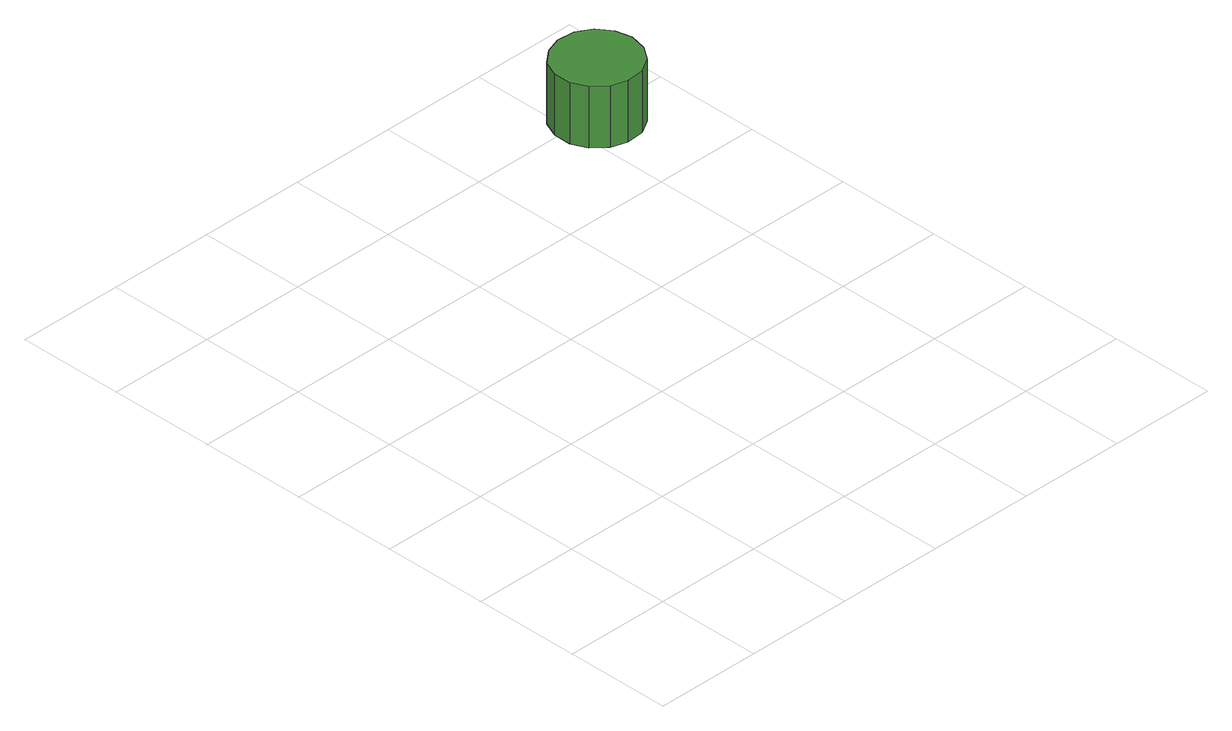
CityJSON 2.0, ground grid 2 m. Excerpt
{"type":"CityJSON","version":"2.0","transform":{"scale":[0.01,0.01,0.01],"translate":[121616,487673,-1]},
"CityObjects":{
"tree1":{"type":"SolitaryVegetationObject","attributes":{"function":"something"}},
"tree2":{"type":"SolitaryVegetationObject","attributes":{"function":"something"},"geometry":[{"type":"MultiSurface","lod":"1","boundaries":[[[0,1,2,3,4,5,6,7,8,9,10,11,12,13,14]],[[15,16,17,18,19,20,21,22,23,24,25,26,27,28,29]],[[0,29,28,1]],[[1,28,27,2]],[[2,27,26,3]],[[3,26,25,4]],[[4,25,24,5]],[[5,24,23,6]],[[6,23,22,7]],[[7,22,21,8]],[[8,21,20,9]],[[9,20,19,10]],[[10,19,18,11]],[[11,18,17,12]],[[12,17,16,13]],[[13,16,15,14]],[[14,15,29,0]]]}]},
"tree3":{"type":"SolitaryVegetationObject","attributes":{"function":"something"}},
"tree4":{"type":"SolitaryVegetationObject","attributes":{"function":"something"}}
},
"vertices":[
[928,990,195],[921,1021,195],[902,1048,195],[874,1064,195],[841,1067,195],[811,1057,195],[786,1036,195],[773,1006,195],[773,973,195],[786,944,195],[811,922,195],[841,912,195],[874,915,195],[902,931,195],[921,958,195],[921,958,78],[902,931,78],[874,915,78],[841,912,78],[811,922,78],[786,944,78],[773,973,78],[773,1006,78],[786,1036,78],[811,1057,78],[841,1067,78],[874,1064,78],[902,1048,78],[921,1021,78],[928,990,78]
]}
